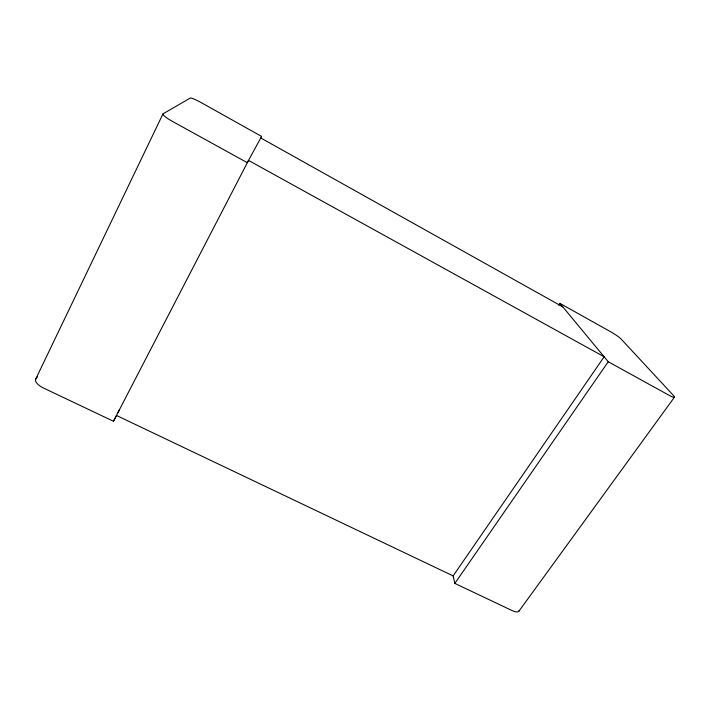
<?xml version="1.0" encoding="UTF-8"?>
<svg xmlns="http://www.w3.org/2000/svg" width="710" height="710" viewBox="0 0 710 710"><rect width="100%" height="100%" fill="white"/><g stroke="black" fill="none" stroke-linecap="round" stroke-linejoin="round"><path stroke-width="1.06" d="M35.793 378.918L162.945 113.937M37.399 376.868L36.024 378.572A12.017 5.236 22.6 0 0 43.532 388.05L113.458 421.261L248.527 160.416L604.148 356.793L453.122 575.899L454.844 583.398L512.416 610.733A10.756 4.198 38 0 0 519.276 610.343M113.458 421.261L116.511 415.474L453.122 575.899M118.046 412.554L119.582 409.635M558.681 305.22L559.906 303.365L610.689 331.792A9.762 1.189 32.4 0 1 621.232 339.167L673.657 395.701A11.715 1.624 33.2 0 1 668.572 395.017L608.248 361.745L559.906 303.365M454.844 583.398L608.248 361.745M518.868 611.266L674.42 397.218M260.748 137.962L562.799 306.871M261.591 136.418L247.293 162.679L172.663 121.516A13.215 2.068 28.2 0 1 163.078 113.822L190.182 98.095A10.969 1.438 28.7 0 1 201.081 102.551L261.591 136.418"/></g></svg>
